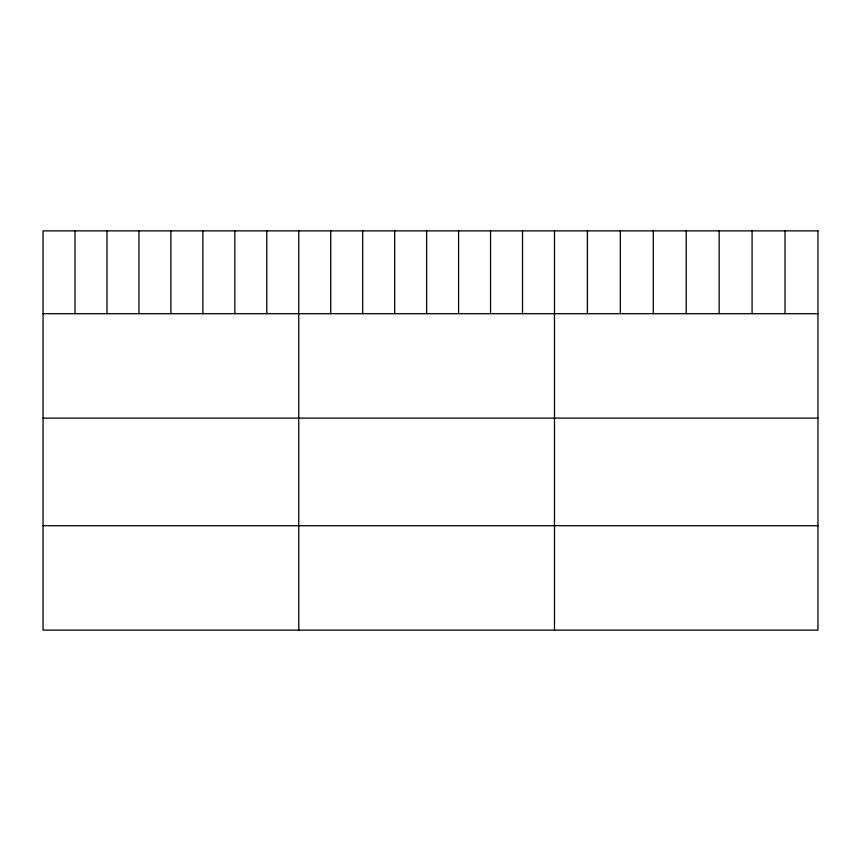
<?xml version="1.0" encoding="UTF-8"?>
<svg xmlns="http://www.w3.org/2000/svg" width="861" height="861" viewBox="0 0 861 861"><rect width="100%" height="100%" fill="white"/><g stroke="black" fill="none" stroke-linecap="round" stroke-linejoin="round"><path stroke-width="1.29" d="M43.05 313.695L817.95 313.695M43.05 418.112L817.95 418.112M43.05 525.705L817.95 525.705M785.017 230.877L785.017 313.695M752.083 230.877L752.083 313.695M719.15 230.877L719.15 313.695M686.217 230.877L686.217 313.695M653.284 230.877L653.284 313.695M620.35 230.877L620.35 313.695M587.417 230.877L587.417 313.695M554.484 230.877L554.484 630.123M522.519 230.877L522.519 313.695M490.555 230.877L490.555 313.695M458.59 230.877L458.59 313.695M426.625 230.877L426.625 313.695M394.661 230.877L394.661 313.695M362.696 230.877L362.696 313.695M330.732 230.877L330.732 313.695M298.767 230.877L298.767 630.123M266.802 230.877L266.802 313.695M234.838 230.877L234.838 313.695M202.873 230.877L202.873 313.695M170.909 230.877L170.909 313.695M138.944 230.877L138.944 313.695M106.979 230.877L106.979 313.695M75.015 230.877L75.015 313.695M817.95 230.877L43.05 230.877L43.05 630.123L817.95 630.123L817.95 230.877"/></g></svg>
